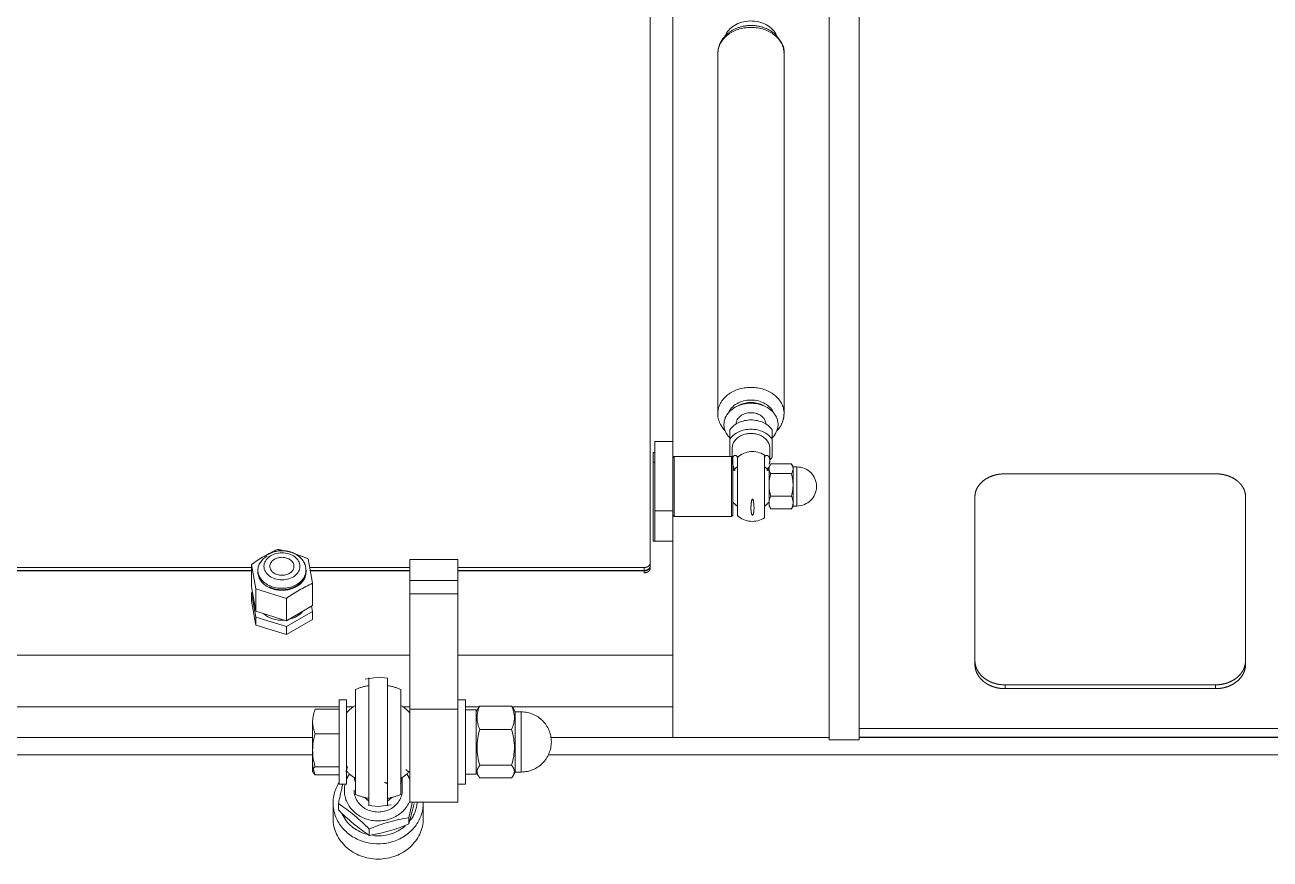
# Model space of a CAD drawing. Extents: x -681219 to -550379, y -242630 to -158199.
# Drawn here: x -588796.7 to -588382.6, y -208635.6 to -208358.2 of the extents above; entities that cross this region are included whole.
import ezdxf

# ---------------------------------------------------------------- set-up
doc = ezdxf.new("R2010")
doc.units = 0
doc.header["$LTSCALE"] = 1000
doc.linetypes.add('DASHED2', pattern=[9.525, 6.35, -3.175])
doc.layers.get('0').update_dxf_attribs({"linetype": 'CONTINUOUS'})
doc.layers.add('future', color=4, linetype='DASHED2', lineweight=0)

# ---------------------------------------------------------------- blocks, each defined once
blk = doc.blocks.new('CYPZ04001A0001XY_A_CYPZ1000_V_1')
at = {"color": 0, "linetype": 'ByBlock', "lineweight": -2}
for p, q in [((-386.51, -439.01), (-386.51, -441.12)), ((-399.72, -442.8), (-399.72, -444.9)), ((-404.5, -444.72), (-404.5, -449.79)), ((-374.5, -449.79), (-374.5, -444.72)), ((-416, -481.02), (-416, -450.08)), ((-400, -450.08), (-416, -450.08)), ((-400, -481.02), (-400, -450.08)), ((-389.5, -448.58), (-393.8, -449.19)), ((-386.4, -448.9), (-389.5, -448.58)), ((-376.29, -447.49), (-376.29, -449.6)), ((-397.5, -454.02), (-397.5, -458.24)), ((-397, -487.54), (-397, -452.62)), ((-382, -452.62), (-382, -487.54)), ((-434.42, -458.9), (-435.1, -460.08)), ((-433.87, -458.13), (-423.33, -458.13)), ((-422.1, -460.08), (-422.78, -458.9)), ((-422.1, -480.78), (-422.1, -459.38)), ((-418.5, -459.38), (-422.1, -459.38)), ((-418.5, -484.08), (-418.5, -456.08)), ((-416, -456.08), (-418.5, -456.08)), ((-379, -456.08), (-379, -484.08)), ((-376.5, -456.08), (-379, -456.08)), ((-376.5, -456.08), (-376.5, -484.08)), ((-376.5, -459.15), (-368.58, -459.15)), ((-437.1, -480.08), (-437.1, -460.08)), ((-435.1, -460.08), (-437.1, -460.08)), ((-435.1, -480.08), (-435.1, -460.08)), ((-433.87, -462.3), (-423.33, -462.3)), ((-379, -460.38), (-379, -479.78)), ((-376.5, -461.85), (-368.58, -461.85)), ((-367.7, -460.22), (-367.7, -476.9)), ((-446.15, -465.82), (-717.5, -465.82)), ((-38.2, -465.82), (-367.7, -465.82)), ((-717.5, -471.59), (-549.5, -471.59)), ((-549.5, -471.66), (-716.5, -471.66)), ((-549.5, -775.59), (-549.5, -470.82)), ((-549.5, -470.82), (-539.5, -470.82)), ((-539.5, -775.59), (-539.5, -470.82)), ((-539.5, -471.59), (-446.99, -471.59)), ((-487.5, -481.72), (-487.5, -471.59)), ((-367.7, -471.59), (-39.04, -471.59)), ((-549.5, -474.58), (-716.5, -474.58)), ((-549.5, -775.59), (-549.5, -474.58)), ((-433.87, -474.25), (-423.33, -474.25)), ((-376.5, -472.78), (-368.58, -472.78)), ((-437.1, -480.08), (-435.1, -480.08)), ((-435.1, -480.08), (-434.42, -481.26)), ((-422.78, -481.26), (-422.1, -480.08)), ((-487.5, -498.9), (-487.5, -481.72)), ((-487.5, -481.72), (-434.05, -481.72)), ((-433.87, -482.02), (-423.33, -482.02)), ((-423.15, -481.72), (-418.5, -481.72)), ((-422.1, -480.78), (-418.5, -480.78)), ((-418.5, -484.08), (-416, -484.08)), ((-400, -481.02), (-416, -481.02)), ((-416, -519.3), (-416, -481.02)), ((-400, -519.3), (-400, -481.02)), ((-400, -481.72), (-397.79, -481.72)), ((-381.21, -481.72), (-379, -481.72)), ((-379, -484.08), (-376.5, -484.08)), ((-376.5, -481.01), (-368.58, -481.01)), ((-376.5, -481.72), (-26.1, -481.72)), ((-598, -487.79), (-668, -487.79)), ((-668, -487.79), (-668, -489.06)), ((-598, -489.06), (-598, -487.79)), ((-598, -489.06), (-668, -489.06)), ((-392.59, -491.26), (-389.5, -491.58)), ((-389.5, -491.58), (-385.2, -490.96)), ((-678, -497.08), (-678, -495.81)), ((-588, -495.81), (-588, -497.08)), ((-678, -497.08), (-678, -551.66)), ((-588, -551.66), (-588, -497.08)), ((-487.5, -498.9), (-416, -498.9)), ((-487.5, -536.79), (-487.5, -498.9)), ((-400, -498.9), (-8, -498.9)), ((-367.65, -510.78), (-358.96, -505.76)), ((-358.96, -508.41), (-367.65, -513.43)), ((-358.96, -508.41), (-358.96, -505.76)), ((-358.96, -505.76), (-348.82, -508.88)), ((-348.82, -511.53), (-358.96, -508.41)), ((-348.82, -508.88), (-347.35, -517.02)), ((-348.82, -508.88), (-348.82, -511.53)), ((-367.65, -515.42), (-358.96, -510.39)), ((-367.65, -510.78), (-367.65, -513.43)), ((-367.65, -513.43), (-367.32, -515.23)), ((-358.96, -517.82), (-358.96, -510.39)), ((-358.96, -510.39), (-348.82, -513.52)), ((-347.35, -519.67), (-348.82, -511.53)), ((-348.82, -513.52), (-347.35, -521.66)), ((-348.82, -513.52), (-348.82, -520.94)), ((-367.65, -515.42), (-367.65, -522.84)), ((-347.35, -517.02), (-347.35, -519.67)), ((-416, -523.79), (-416, -519.3)), ((-416, -519.3), (-400, -519.3)), ((-400, -519.3), (-400, -523.79)), ((-348.82, -520.94), (-358.96, -517.82)), ((-347.35, -529.08), (-348.82, -520.94)), ((-347.68, -519.86), (-347.35, -519.67)), ((-347.35, -521.66), (-347.35, -529.08)), ((-416, -530.78), (-416, -523.79)), ((-400, -523.79), (-416, -523.79)), ((-400, -530.78), (-400, -523.79)), ((-367.65, -522.84), (-366.18, -530.98)), ((-480, -528.61), (-480, -529.59)), ((-480, -752.24), (-480, -529.59)), ((-478, -526.32), (-478, -526.97)), ((-416, -526.97), (-478, -526.97)), ((-478, -527.1), (-478, -528.07)), ((-478, -527.1), (-416, -527.1)), ((-478, -528.07), (-416, -528.07)), ((-366.9, -526.97), (-400, -526.97)), ((-400, -527.1), (-366.88, -527.1)), ((-400, -528.07), (-366.71, -528.07)), ((-365.5, -526.49), (-365.5, -527.15)), ((-349.5, -527.15), (-349.5, -526.49)), ((-8, -526.97), (-347.35, -526.97)), ((-347.35, -527.1), (-8, -527.1)), ((-347.35, -528.07), (-8, -528.07)), ((-400, -530.78), (-416, -530.78)), ((-487.5, -536.79), (-487.5, -546.96)), ((-487.5, -536.79), (-481, -536.79)), ((-481.5, -536.79), (-481.5, -546.96)), ((-481, -536.79), (-481, -566.31)), ((-518, -565.47), (-518, -544.57)), ((-509, -545.33), (-509, -564.71)), ((-507, -545.02), (-507.5, -545.52)), ((-507.5, -545.52), (-507.5, -564.52)), ((-507, -565.02), (-507, -545.02)), ((-488, -545.02), (-507, -545.02)), ((-488, -545.02), (-488, -565.02)), ((-487.5, -545.52), (-488, -545.02)), ((-528.8, -561.52), (-528.8, -548.52)), ((-527.5, -548.52), (-528.8, -548.52)), ((-526.9, -547.49), (-527.5, -548.52)), ((-527.5, -548.52), (-527.5, -555.56)), ((-526.92, -547.54), (-520.08, -547.54)), ((-519.5, -548.52), (-520.1, -547.49)), ((-519.5, -548.52), (-519.5, -555.56)), ((-487.5, -546.96), (-487.5, -570.02)), ((-487.5, -546.96), (-481.5, -546.96)), ((-481.5, -546.96), (-481.5, -570.02)), ((-526.92, -551.82), (-520.08, -551.82)), ((-527.5, -561.52), (-527.5, -555.56)), ((-519.5, -561.52), (-519.5, -555.56)), ((-668, -559.23), (-598, -559.23)), ((-528.8, -561.52), (-527.5, -561.52)), ((-527.5, -561.52), (-526.9, -562.55)), ((-526.92, -559.3), (-520.08, -559.3)), ((-526.92, -562.5), (-520.08, -562.5)), ((-520.1, -562.55), (-519.5, -561.52)), ((-481, -563.13), (-481.5, -563.13)), ((-520.5, -564.7), (-520.5, -570.8)), ((-519.75, -563.69), (-519.75, -567.75)), ((-507.5, -564.52), (-507, -565.02)), ((-507.25, -567.75), (-507.25, -564.77)), ((-507, -565.02), (-488, -565.02)), ((-506.5, -565.02), (-506.5, -570.8)), ((-488, -565.02), (-487.5, -564.52)), ((-481, -566.31), (-481.5, -566.31)), ((-520.5, -570.8), (-520.5, -573.89)), ((-506.5, -570.8), (-506.5, -573.89)), ((-487.5, -570.02), (-481.5, -570.02)), ((-487.5, -733.15), (-487.5, -570.02)), ((-524.5, -579.31), (-524.5, -699.01)), ((-502.5, -699.01), (-502.5, -579.31)), ((-518.24, -581.63), (-517.18, -582.15)), ((-509.82, -582.15), (-508.76, -581.63))]:
    blk.add_line(p, q, dxfattribs=at)
for centre, radius, start, end in [((-378.11, -493.31), 54.94, 98.7913, 113.1623), ((-421.56, -491.66), 63.25, 44.2962, 56.3493), ((-218.63, -493.47), 188.04, 164.3652, 166.4988), ((-408.03, -390.93), 54.61, 278.748, 293.2056), ((-341.24, -396.95), 63.25, 224.2967, 236.3498), ((-583.79, -406.49), 188.04, 346.5824, 348.2115), ((-389.5, -470.08), 19, 99.3902, 113.2496), ((-386.22, -459.77), 11.28, 124.4482, 134.6122), ((-392.78, -459.77), 11.28, 46.478, 55.5509), ((-389.5, -470.08), 19, 66.7504, 80.6098), ((-556.12, -412.22), 183.68, 346.1732, 348.2574), ((-389.5, -470.1), 14.31, 121.8117, 137.3856), ((-386.22, -459.77), 11.28, 161.3417, 172.9179), ((-392.78, -459.77), 11.28, 7.0639, 17.4768), ((-389.5, -470.1), 14.31, 42.5741, 58.1872), ((-378.52, -463.43), 10.83, 0.8716, 23.2925), ((-437.1, -470.08), 10, 90, 270), ((-415.17, -468.28), 19.64, 162.2945, 197.707), ((-442.03, -468.28), 19.64, 342.293, 17.7056), ((-356.85, -412.28), 64.17, 228.256, 229.3024), ((-556.12, -412.22), 183.68, 344.3194, 344.8655), ((-385.24, -467.31), 17.54, 341.8378, 18.1637), ((-426.2, -478.14), 8.61, 153.1457, 206.8521), ((-431, -478.14), 8.61, 333.148, 26.8542), ((-378.52, -477.06), 10.83, 0.8716, 23.2925), ((-389.5, -470.06), 14.31, 222.5741, 238.1872), ((-389.5, -470.06), 14.31, 301.8117, 317.3856), ((-378.7, -476.69), 11, 336.8846, 358.9513), ((-389.5, -470.08), 19, 246.7504, 260.6098), ((-389.5, -470.08), 19, 279.3902, 293.2496), ((-391.34, -471.86), 56.21, 294.9261, 305.1629), ((-379.73, -483.13), 56.21, 294.9261, 305.1629), ((-344.4, -478.23), 57.07, 247.5632, 251.4045), ((-344.4, -478.23), 57.07, 256.5456, 258.2369), ((-514, -550.87), 7.46, 47.9193, 122.3979), ((-528.8, -555.02), 6.5, 90, 270), ((-523.22, -549.68), 4.27, 149.9582, 210.0393), ((-523.78, -549.68), 4.27, 329.9608, 30.0417), ((-513.5, -555.02), 7.94, 124.5364, 139.1046), ((-513.5, -555.02), 7.94, 40.8954, 55.4636), ((-514.2, -555.71), 13.3, 162.9942, 179.3575), ((-532.8, -555.71), 13.3, 0.6425, 17.0058), ((-514.19, -555.41), 13.31, 180.6482, 197), ((-532.81, -555.41), 13.31, 343, 359.3518), ((-524.96, -560.9), 2.53, 140.7181, 219.2853), ((-522.04, -560.9), 2.53, 320.7145, 39.2821), ((-513.5, -555.02), 7.94, 220.8954, 235.4636), ((-513.5, -555.02), 7.94, 304.5364, 319.1046), ((-514, -559.17), 7.46, 237.6021, 312.0807), ((-519.63, -699.88), 4.87, 171.4022, 220.8349)]:
    blk.add_arc(centre, radius, start, end, dxfattribs=at)
for centre, major_axis, ratio, start_param, end_param in [((-389.5, -444.72), (-15, 0), 0.906308, 3.141593, 6.283185), ((-389.5, -449.79), (-15, 0), 0.906308, 2.619278, 6.283185), ((-389.5, -450.64), (-13, 0), 0.906308, 4.566675, 5.476496), ((-389.5, -454.02), (-11.25, 0), 0.906308, 2.938202, 5.915977), ((-389.5, -450.64), (-13, 0), 0.906308, 3.540653, 4.399095), ((-389.5, -450.64), (-13, 0), 0.906308, 5.674091, 6.23581), ((-389.5, -454.02), (8, 0), 0.906308, 0, 3.141593), ((-389.5, -449.79), (-15, 0), 0.906308, 0, 0.021133), ((-389.5, -454.02), (-11.25, 0), 0.906308, 0.367208, 0.559461), ((-389.5, -450.64), (-6.92, 0), 0.906308, 1.095745, 1.257502), ((-389.5, -454.02), (-11.25, 0), 0.906308, 2.582131, 2.774385), ((-357.5, -516.55), (8, 0), 0.749083, 1.838545, 2.618071), ((-357.5, -516.55), (8, 0), 0.749083, 0.687695, 1.674526), ((-357.5, -526.49), (8, 0), 0.749083, 0, 3.141593), ((-357.5, -527.15), (-8, 0), 0.749083, 4.130551, 6.283185), ((-357.5, -527.15), (-8, 0), 0.749083, 3.141593, 4.130551), ((-357.5, -527.15), (-8, 0), 0.749083, 2.228308, 3.141593), ((-513.5, -567.75), (8, 0), 0.786973, 2.467462, 2.636232), ((-513.5, -575.61), (9, 0), 0.786973, 2.461919, 6.283185), ((-513.5, -567.75), (-8, 0), 0.786973, 0.505361, 2.636232), ((-513.5, -567.75), (-6.25, 0), 0.786973, 0, 3.141593), ((-513.5, -575.61), (9, 0), 0.786973, 0, 0.679674), ((-513.5, -570.84), (-8, 0), 0.786973, 0.505361, 2.636232), ((-513.5, -579.31), (11, 0), 0.786973, 3.141593, 6.282234), ((-513.5, -577.46), (-8, 0), 0.786973, 0.309668, 2.831924), ((-513.5, -575.61), (-5, 0), 0.786973, 0.036419, 3.105174), ((-513.5, -577.46), (7, 0), 0.786973, 4.158223, 5.266555), ((-513.5, -699.01), (11, 0), 0.786973, 3.141593, 6.283185), ((-513.5, -702.71), (9, 0), 0.786973, 3.475369, 5.99977)]:
    blk.add_ellipse(centre, major_axis=major_axis, ratio=ratio, start_param=start_param, end_param=end_param, dxfattribs=at)
for major_axis in [(-6, 0), (-4, 0)]:
    blk.add_ellipse((-357.5, -528.47), major_axis=major_axis, ratio=0.749083, dxfattribs=at)
for points, knots in [([(-392.6, -448.8), (-392.6, -448.8), (-392.6, -448.82), (-392.6, -449.01), (-392.6, -449.71), (-392.6, -450.83), (-392.6, -452.83), (-392.6, -456.22), (-392.6, -460.54), (-392.6, -464.33), (-392.6, -467.29), (-392.6, -470.31), (-392.6, -472.83), (-392.6, -474.8), (-392.6, -476.26), (-392.6, -477.45), (-392.6, -478.38), (-392.6, -479.07), (-392.6, -479.75), (-392.6, -480.64), (-392.6, -481.71), (-392.6, -482.95), (-392.6, -484.51), (-392.6, -486.28), (-392.6, -488.08), (-392.6, -489.52), (-392.6, -490.92), (-392.6, -491.35), (-392.6, -491.35), (-392.6, -491.35)], [0.0575324, 0.0575324, 0.0575324, 0.0575324, 0.0625689, 0.0928744, 0.1250987, 0.1564034, 0.1876285, 0.2500012, 0.312374, 0.3436389, 0.3749038, 0.4061687, 0.4374336, 0.4530759, 0.4687181, 0.4843604, 0.4921828, 0.5000052, 0.5078275, 0.5156499, 0.5312922, 0.5469345, 0.5625767, 0.5938416, 0.6251065, 0.6563714, 0.6876364, 0.7500091, 0.7501661, 0.7501661, 0.7501661, 0.7501661]), ([(-386.4, -491.35), (-386.4, -491.35), (-386.4, -491.36), (-386.4, -490.92), (-386.4, -489.52), (-386.4, -488.08), (-386.4, -486.28), (-386.4, -484.51), (-386.4, -482.95), (-386.4, -481.71), (-386.4, -480.64), (-386.4, -479.75), (-386.4, -479.07), (-386.4, -478.38), (-386.4, -477.45), (-386.4, -476.26), (-386.4, -474.8), (-386.4, -472.83), (-386.4, -470.31), (-386.4, -467.29), (-386.4, -464.33), (-386.4, -460.54), (-386.4, -456.22), (-386.4, -452.83), (-386.4, -450.83), (-386.4, -449.71), (-386.4, -449.01), (-386.4, -448.82), (-386.4, -448.8), (-386.4, -448.8)], [0.2496729, 0.2496729, 0.2496729, 0.2496729, 0.2500012, 0.312374, 0.3436389, 0.3749038, 0.4061687, 0.4374336, 0.4530759, 0.4687181, 0.4843604, 0.4921828, 0.5000052, 0.5078275, 0.5156499, 0.5312922, 0.5469345, 0.5625767, 0.5938416, 0.6251065, 0.6563714, 0.6876364, 0.7500091, 0.8123818, 0.8436063, 0.8749117, 0.9071354, 0.9374414, 0.9423316, 0.9423316, 0.9423316, 0.9423316]), ([(-433.87, -458.13), (-434.16, -458.47), (-434.4, -458.82), (-434.72, -459.52), (-434.81, -459.87), (-434.81, -460.4), (-434.79, -460.57), (-434.7, -460.93), (-434.64, -461.1), (-434.39, -461.63), (-434.16, -461.97), (-433.87, -462.3)], [0, 0, 0, 0, 0.25, 0.25, 0.5, 0.5, 0.625, 0.625, 0.75, 0.75, 1, 1, 1, 1]), ([(-423.33, -462.3), (-423.04, -461.97), (-422.81, -461.63), (-422.56, -461.1), (-422.5, -460.93), (-422.41, -460.57), (-422.39, -460.4), (-422.39, -459.87), (-422.48, -459.52), (-422.8, -458.82), (-423.04, -458.47), (-423.33, -458.13)], [0, 0, 0, 0, 0.25, 0.25, 0.375, 0.375, 0.5, 0.5, 0.75, 0.75, 1, 1, 1, 1]), ([(-368.58, -461.85), (-368.31, -461.63), (-368.09, -461.4), (-367.79, -460.96), (-367.7, -460.73), (-367.7, -460.38), (-367.72, -460.27), (-367.8, -460.04), (-367.86, -459.93), (-368.09, -459.59), (-368.31, -459.37), (-368.58, -459.15)], [0, 0, 0, 0, 0.25, 0.25, 0.5, 0.5, 0.625, 0.625, 0.75, 0.75, 1, 1, 1, 1]), ([(-678, -495.81), (-678, -495.28), (-677.94, -494.76), (-677.75, -493.99), (-677.67, -493.74), (-677.48, -493.24), (-677.36, -492.99), (-676.99, -492.26), (-676.68, -491.8), (-675.96, -490.93), (-675.54, -490.52), (-674.61, -489.78), (-674.11, -489.44), (-673.29, -489), (-673.01, -488.86), (-672.43, -488.62), (-671.84, -488.39), (-671.23, -488.21), (-670.6, -488.06), (-670.28, -488), (-669.31, -487.84), (-668.66, -487.79), (-668, -487.79)], [0, 0, 0, 0, 0.125, 0.125, 0.1875, 0.1875, 0.25, 0.25, 0.375, 0.375, 0.5, 0.5, 0.625, 0.625, 0.6875, 0.6875, 0.75, 0.8125, 0.8125, 0.875, 0.875, 1, 1, 1, 1]), ([(-598, -487.79), (-597.34, -487.79), (-596.69, -487.84), (-595.73, -487.99), (-595.41, -488.06), (-594.79, -488.21), (-594.47, -488.3), (-593.57, -488.6), (-592.99, -488.85), (-592.18, -489.29), (-591.91, -489.44), (-591.4, -489.78), (-591.16, -489.96), (-590.47, -490.51), (-590.05, -490.92), (-589.51, -491.57), (-589.34, -491.8), (-589.03, -492.26), (-588.75, -492.73), (-588.53, -493.23), (-588.34, -493.73), (-588.26, -493.98), (-588.06, -494.76), (-588, -495.28), (-588, -495.81)], [0, 0, 0, 0, 0.125, 0.125, 0.1875, 0.1875, 0.25, 0.25, 0.375, 0.375, 0.4375, 0.4375, 0.5, 0.5, 0.625, 0.625, 0.6875, 0.6875, 0.75, 0.8125, 0.8125, 0.875, 0.875, 1, 1, 1, 1]), ([(-668, -489.06), (-668.66, -489.06), (-669.31, -489.11), (-670.27, -489.27), (-670.59, -489.33), (-671.21, -489.48), (-671.53, -489.57), (-672.43, -489.88), (-673.01, -490.12), (-673.82, -490.56), (-674.09, -490.72), (-674.6, -491.05), (-674.84, -491.23), (-675.53, -491.79), (-675.95, -492.19), (-676.49, -492.85), (-676.66, -493.07), (-676.97, -493.54), (-677.25, -494.01), (-677.47, -494.5), (-677.66, -495), (-677.74, -495.26), (-677.94, -496.03), (-678, -496.55), (-678, -497.08)], [0, 0, 0, 0, 0.125, 0.125, 0.1875, 0.1875, 0.25, 0.25, 0.375, 0.375, 0.4375, 0.4375, 0.5, 0.5, 0.625, 0.625, 0.6875, 0.6875, 0.75, 0.8125, 0.8125, 0.875, 0.875, 1, 1, 1, 1]), ([(-588, -497.08), (-588, -496.55), (-588.06, -496.03), (-588.25, -495.27), (-588.33, -495.01), (-588.52, -494.51), (-588.64, -494.26), (-589.01, -493.53), (-589.32, -493.07), (-590.04, -492.2), (-590.46, -491.79), (-591.39, -491.05), (-591.89, -490.72), (-592.71, -490.28), (-592.99, -490.14), (-593.57, -489.89), (-594.16, -489.67), (-594.77, -489.49), (-595.4, -489.33), (-595.72, -489.27), (-596.69, -489.11), (-597.34, -489.06), (-598, -489.06)], [0, 0, 0, 0, 0.125, 0.125, 0.1875, 0.1875, 0.25, 0.25, 0.375, 0.375, 0.5, 0.5, 0.625, 0.625, 0.6875, 0.6875, 0.75, 0.8125, 0.8125, 0.875, 0.875, 1, 1, 1, 1]), ([(-353.29, -521.68), (-353.4, -521.6), (-354.23, -521.03), (-356.49, -520.59), (-359.54, -520.69), (-362.34, -521.77), (-364.37, -523.53), (-365.46, -525.69), (-365.59, -528.01), (-364.76, -530.21), (-363.04, -532.04), (-360.58, -533.31), (-357.62, -533.8), (-354.83, -533.41), (-353.46, -532.75), (-352.83, -532.44)], [0, 0, 0, 0, 0.012195, 0.100183, 0.190844, 0.283126, 0.366916, 0.445007, 0.519896, 0.597675, 0.676396, 0.760794, 0.849897, 0.941049, 1, 1, 1, 1]), ([(-480, -527.84), (-480, -527.74), (-479.99, -527.64), (-479.94, -527.44), (-479.9, -527.35), (-479.8, -527.17), (-479.74, -527.08), (-479.59, -526.91), (-479.51, -526.84), (-479.23, -526.63), (-479.01, -526.51), (-478.53, -526.36), (-478.26, -526.32), (-478, -526.32)], [0, 0, 0, 0, 0.125, 0.125, 0.25, 0.25, 0.375, 0.375, 0.5, 0.5, 0.75, 0.75, 1, 1, 1, 1]), ([(-478, -526.97), (-478.13, -526.97), (-478.26, -526.98), (-478.52, -527.02), (-478.64, -527.05), (-478.89, -527.13), (-479, -527.17), (-479.22, -527.28), (-479.32, -527.35), (-479.6, -527.56), (-479.75, -527.73), (-479.95, -528.09), (-480, -528.29), (-480, -528.49)], [0, 0, 0, 0, 0.125, 0.125, 0.25, 0.25, 0.375, 0.375, 0.5, 0.5, 0.75, 0.75, 1, 1, 1, 1]), ([(-480, -528.61), (-480, -528.56), (-479.99, -528.48), (-479.97, -528.36), (-479.95, -528.26), (-479.91, -528.15), (-479.86, -528.05), (-479.8, -527.94), (-479.73, -527.85), (-479.65, -527.75), (-479.57, -527.67), (-479.46, -527.57), (-479.37, -527.5), (-479.24, -527.42), (-479.14, -527.36), (-479, -527.3), (-478.89, -527.25), (-478.74, -527.2), (-478.61, -527.17), (-478.45, -527.13), (-478.33, -527.11), (-478.16, -527.1), (-478.07, -527.1), (-478, -527.1)], [0, 0, 0, 0, 0.062478, 0.093724, 0.156197, 0.187443, 0.24992, 0.281169, 0.34365, 0.374902, 0.437389, 0.468644, 0.531137, 0.562395, 0.624894, 0.656155, 0.718661, 0.749924, 0.812434, 0.8437, 0.906212, 0.937479, 1, 1, 1, 1]), ([(-480, -529.59), (-480, -529.54), (-480, -529.49), (-479.98, -529.39), (-479.97, -529.34), (-479.94, -529.2), (-479.9, -529.1), (-479.75, -528.83), (-479.6, -528.66), (-479.23, -528.38), (-479.01, -528.27), (-478.64, -528.15), (-478.52, -528.12), (-478.33, -528.09), (-478.26, -528.09), (-478.13, -528.08), (-478.07, -528.08), (-478, -528.07)], [0, 0, 0, 0, 0.0625, 0.0625, 0.125, 0.125, 0.25, 0.25, 0.5, 0.5, 0.75, 0.75, 0.875, 0.875, 0.9375, 0.9375, 1, 1, 1, 1]), ([(-513.53, -548.76), (-513.5, -548.27), (-513.49, -547.81), (-513.52, -546.95), (-513.56, -546.54), (-513.68, -545.98), (-513.72, -545.79), (-513.86, -545.59), (-513.89, -545.55), (-514.01, -545.5), (-514.09, -545.54), (-514.2, -545.65), (-514.23, -545.74), (-514.4, -546.18), (-514.44, -546.58), (-514.54, -547.86), (-514.53, -548.82), (-514.32, -550.12), (-514.28, -550.39), (-514.13, -550.71), (-514.1, -550.78), (-513.97, -550.84), (-513.9, -550.76), (-513.8, -550.58), (-513.76, -550.44), (-513.6, -549.78), (-513.56, -549.26), (-513.53, -548.76)], [0, 0, 0, 0, 0.125, 0.125, 0.25, 0.25, 0.3125, 0.3125, 0.328125, 0.328125, 0.34375, 0.34375, 0.375, 0.375, 0.5, 0.5, 0.75, 0.75, 0.8125, 0.8125, 0.828125, 0.828125, 0.84375, 0.84375, 0.875, 0.875, 1, 1, 1, 1]), ([(-678, -551.66), (-678, -552.16), (-677.94, -552.65), (-677.74, -553.38), (-677.67, -553.62), (-677.48, -554.1), (-677.36, -554.33), (-676.99, -555.02), (-676.68, -555.46), (-676.14, -556.07), (-675.94, -556.27), (-675.52, -556.66), (-675.3, -556.84), (-674.61, -557.37), (-674.11, -557.68), (-673.29, -558.09), (-673.01, -558.22), (-672.43, -558.45), (-671.84, -558.67), (-671.23, -558.83), (-670.6, -558.98), (-670.28, -559.04), (-669.31, -559.18), (-668.66, -559.23), (-668, -559.23)], [0, 0, 0, 0, 0.125, 0.125, 0.1875, 0.1875, 0.25, 0.25, 0.375, 0.375, 0.4375, 0.4375, 0.5, 0.5, 0.625, 0.625, 0.6875, 0.6875, 0.75, 0.8125, 0.8125, 0.875, 0.875, 1, 1, 1, 1]), ([(-598, -559.23), (-597.34, -559.23), (-596.69, -559.18), (-595.73, -559.04), (-595.42, -558.98), (-594.79, -558.84), (-594.48, -558.75), (-593.57, -558.47), (-592.99, -558.24), (-592.18, -557.82), (-591.91, -557.68), (-591.4, -557.36), (-591.16, -557.19), (-590.47, -556.67), (-590.06, -556.29), (-589.51, -555.67), (-589.34, -555.46), (-589.03, -555.02), (-588.75, -554.57), (-588.53, -554.11), (-588.34, -553.63), (-588.26, -553.39), (-588.06, -552.65), (-588, -552.16), (-588, -551.66)], [0, 0, 0, 0, 0.125, 0.125, 0.1875, 0.1875, 0.25, 0.25, 0.375, 0.375, 0.4375, 0.4375, 0.5, 0.5, 0.625, 0.625, 0.6875, 0.6875, 0.75, 0.8125, 0.8125, 0.875, 0.875, 1, 1, 1, 1]), ([(-519.59, -562.43), (-519.63, -562.6), (-519.71, -563.04), (-519.75, -563.45), (-519.75, -563.69), (-519.75, -563.69), (-519.75, -563.69), (-519.75, -563.69), (-519.75, -563.69), (-519.75, -563.69), (-519.75, -563.69), (-519.75, -563.69), (-519.75, -563.69), (-519.75, -563.69), (-519.75, -563.69), (-519.75, -563.69), (-519.75, -563.69), (-519.75, -563.69), (-519.75, -563.69), (-519.75, -563.69), (-519.75, -563.69), (-519.75, -563.69), (-519.75, -563.69), (-519.75, -563.69), (-519.75, -563.69), (-519.75, -563.69), (-519.75, -563.69), (-519.75, -563.69), (-519.75, -563.69), (-519.75, -563.69), (-519.75, -563.69), (-519.75, -563.69), (-519.75, -563.69), (-519.75, -563.69), (-519.75, -563.69), (-519.75, -563.69), (-519.75, -563.69), (-519.75, -563.69), (-519.75, -563.69), (-519.75, -563.69), (-519.75, -563.69), (-519.75, -563.69), (-519.75, -563.69), (-519.75, -563.69), (-519.75, -563.7), (-519.75, -563.71), (-519.75, -563.73), (-519.75, -563.78), (-519.75, -563.88), (-519.73, -564.07), (-519.68, -564.43), (-519.53, -564.84), (-519.26, -565.18), (-518.83, -565.4), (-518.37, -565.32), (-518.09, -564.97), (-518, -564.68), (-518, -564.5), (-518, -564.41)], [0.3975034, 0.3975034, 0.3975034, 0.3975034, 0.4367488, 0.4993624, 0.4998519, 0.4998825, 0.4998978, 0.4998997, 0.4999016, 0.4999035, 0.4999054, 0.4999074, 0.4999093, 0.4999112, 0.4999131, 0.499915, 0.4999169, 0.4999188, 0.4999207, 0.4999227, 0.4999246, 0.4999265, 0.4999284, 0.4999303, 0.4999322, 0.4999341, 0.499936, 0.499938, 0.4999399, 0.4999418, 0.4999437, 0.4999456, 0.4999475, 0.4999494, 0.4999513, 0.4999532, 0.4999552, 0.4999571, 0.499959, 0.4999609, 0.4999628, 0.4999666, 0.4999743, 0.5000966, 0.5003413, 0.5013198, 0.5032759, 0.5071842, 0.5149892, 0.5305778, 0.561869, 0.6244862, 0.6872162, 0.7498367, 0.8745487, 0.9371155, 0.9694583, 1, 1, 1, 1]), ([(-518.84, -560.23), (-518.87, -560.3), (-519.01, -560.65), (-519.16, -561.04), (-519.27, -561.35), (-519.28, -561.37)], [0.23171083, 0.23171083, 0.23171083, 0.23171083, 0.24962044, 0.31215407, 0.31855598, 0.31855598, 0.31855598, 0.31855598]), ([(-509, -564.41), (-509, -564.5), (-509, -564.68), (-508.91, -564.97), (-508.63, -565.32), (-508.17, -565.4), (-507.74, -565.18), (-507.48, -564.85), (-507.29, -564.36), (-507.25, -563.93), (-507.25, -563.69), (-507.25, -563.69), (-507.25, -563.69), (-507.25, -563.69), (-507.25, -563.69), (-507.25, -563.69), (-507.25, -563.69), (-507.25, -563.69), (-507.25, -563.69), (-507.25, -563.69), (-507.25, -563.69), (-507.25, -563.69), (-507.25, -563.69), (-507.25, -563.69), (-507.25, -563.69), (-507.25, -563.69), (-507.25, -563.69), (-507.25, -563.69), (-507.25, -563.69), (-507.25, -563.69), (-507.25, -563.69), (-507.25, -563.69), (-507.25, -563.69), (-507.25, -563.69), (-507.25, -563.69), (-507.25, -563.69), (-507.25, -563.69), (-507.25, -563.69), (-507.25, -563.69), (-507.25, -563.69), (-507.25, -563.69), (-507.25, -563.69), (-507.25, -563.69), (-507.25, -563.69), (-507.25, -563.69), (-507.25, -563.69), (-507.25, -563.69), (-507.25, -563.69), (-507.25, -563.69), (-507.25, -563.69), (-507.25, -563.68), (-507.25, -563.67), (-507.25, -563.64), (-507.25, -563.59), (-507.25, -563.49), (-507.27, -563.27), (-507.32, -562.82), (-507.47, -562.14), (-507.74, -561.3), (-507.99, -560.64), (-508.14, -560.28), (-508.18, -560.18)], [0, 0, 0, 0, 0.0303775, 0.0625407, 0.1250787, 0.2496204, 0.3121541, 0.3741471, 0.4367488, 0.4993624, 0.4998519, 0.4998825, 0.4998978, 0.4998997, 0.4999016, 0.4999035, 0.4999054, 0.4999074, 0.4999093, 0.4999112, 0.4999131, 0.499915, 0.4999169, 0.4999188, 0.4999207, 0.4999227, 0.4999246, 0.4999265, 0.4999284, 0.4999303, 0.4999322, 0.4999341, 0.499936, 0.499938, 0.4999399, 0.4999418, 0.4999437, 0.4999456, 0.4999475, 0.4999494, 0.4999513, 0.4999532, 0.4999552, 0.4999571, 0.499959, 0.4999609, 0.4999628, 0.4999666, 0.4999743, 0.5000966, 0.5003413, 0.5013198, 0.5032759, 0.5071842, 0.5149892, 0.5305778, 0.561869, 0.6244862, 0.6872162, 0.7498367, 0.7716729, 0.7716729, 0.7716729, 0.7716729]), ([(-522.05, -573.44), (-522.43, -573.83), (-523.48, -575.13), (-524.37, -577.22), (-524.47, -578.73), (-524.5, -579.31)], [0.7879335, 0.7879335, 0.7879335, 0.7879335, 0.839444, 0.9475984, 1, 1, 1, 1]), ([(-502.57, -579.32), (-502.55, -579.16), (-502.35, -577.98), (-503.15, -575.79), (-504.31, -574.13), (-504.92, -573.48)], [0, 0, 0, 0, 0.0142828, 0.1248788, 0.210667, 0.210667, 0.210667, 0.210667]), ([(-523.32, -703.07), (-522.74, -703.95), (-521.61, -705.63), (-518.42, -707.55), (-514.46, -708.49), (-510.17, -708.12), (-506.42, -706.43), (-503.79, -703.81), (-502.63, -701.1), (-502.53, -699.59), (-502.5, -699.01)], [0, 0, 0, 0, 0.108801, 0.242937, 0.384663, 0.530754, 0.67968, 0.813071, 0.938991, 1, 1, 1, 1])]:
    blk.add_open_spline(points, degree=3, knots=knots, dxfattribs=at)
for points in [[(-433.87, -482.02), (-434.1, -481.75), (-434.3, -481.48), (-434.45, -481.2)], [(-422.75, -481.2), (-422.9, -481.48), (-423.1, -481.75), (-423.33, -482.02)]]:
    blk.add_open_spline(points, degree=3, dxfattribs=at)

msp = doc.modelspace()

# ---------------------------------------------------------------- block references
at = {"layer": 'future', "rotation": 180}
msp.add_blockref('CYPZ04001A0001XY_A_CYPZ1000_V_1', (-589068.721, -209066.6983), dxfattribs=at)

doc.saveas('drawing.dxf')
